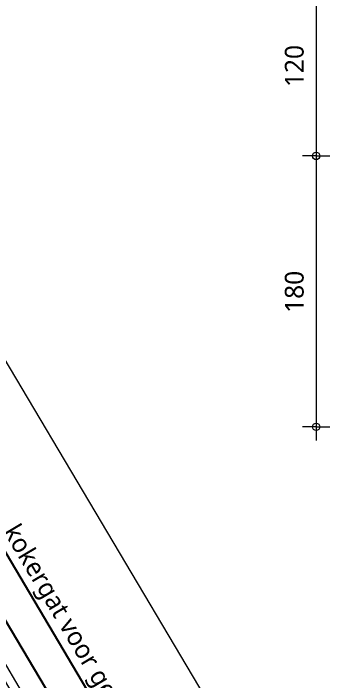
# Model space of a CAD drawing. Header units: millimetres. Extents: x -435 to 27166, y -19117 to 26500.
# Drawn here: x 3001.1 to 3211.4, y 13304.5 to 13747.7 of the extents above; entities that cross this region are included whole.
import ezdxf

# ---------------------------------------------------------------- set-up
doc = ezdxf.new("R2010")
doc.units = ezdxf.units.MM
for name, color, linetype, lineweight in [('A-ANNO-DIMS', 211, 'Continuous', 13), ('A-ANNO-DIMS-5', 211, 'Continuous', 13), ('A-DETL', 90, 'Continuous', 13), ('A-DETL-GENF', 92, 'Continuous', 18), ('G-ANNO-TEXT', 231, 'Continuous', 13)]:
    doc.layers.add(name, color=color, linetype=linetype, lineweight=lineweight)
doc.styles.add('Segoe UI_3', font='segoeui.ttf', dxfattribs={"height": 12.5})
doc.dimstyles.new('2_5_mm', dxfattribs={"dimscale": 304.8, "dimtxt": 13.092049, "dimasz": 0.016404, "dimexe": 0.029528, "dimexo": 0.0625, "dimgap": 0.014764, "dimtad": 1, "dimdec": 0, "dimzin": 0, "dimdsep": 46, "dimtxsty": 'Segoe UI_3', "dimblk1": 'DOTBLANK', "dimblk2": 'DOTBLANK', "dimsah": 1, "dimcen": 0.09, "dimdle": 0.029528, "dimazin": 0, "dimtfac": 1, "dimtdec": 4, "dimtix": 1, "dimtmove": 0, "dimatfit": 3, "dimfxl": 0.029528, "dimfxlon": 1, "dimtvp": 1, "dimtfill": 1, "dimtolj": 1, "dimtzin": 0, "dimarcsym": 2})

# ---------------------------------------------------------------- blocks, each defined once
blk = doc.blocks.new('31 driedubbel_glas - HR___-3132311-Details Appartement')
at = {"layer": 'A-DETL-GENF', "lineweight": 13}
for p, q in [((157.43, 38), (380, 38)), ((380, 38), (380, 30)), ((380, 30), (157.43, 30)), ((380, 30), (376, 30)), ((380, 21.5), (376, 30)), ((376, 21.5), (380, 30)), ((376, 30), (376, 21.5)), ((380, 21.5), (380, 30)), ((157.43, 21.5), (380, 21.5)), ((380, 21.5), (380, 0)), ((157.43, 16.5), (380, 16.5)), ((376, 6), (376, 16.5)), ((376, 16.5), (380, 6)), ((376, 6), (380, 16.5)), ((380, 6), (157.43, 6)), ((380, 0), (157.43, 0))]:
    blk.add_line(p, q, dxfattribs=at)
blk = doc.blocks.new('DIMBLOCK108-Details Appartement')
at = {"layer": 'A-ANNO-DIMS-5'}
for p, q in [((3202.44, 13782.06), (3202.44, 13653.06)), ((3202.44, 13773.06), (3193.44, 13773.06)), ((3202.44, 13773.06), (3211.44, 13773.06)), ((3202.44, 13653.06), (3193.44, 13653.06)), ((3202.44, 13653.06), (3211.44, 13653.06))]:
    blk.add_line(p, q, dxfattribs=at)
for centre in [(3202.44, 13773.06), (3202.44, 13653.06)]:
    blk.add_circle(centre, 2.5, dxfattribs=at)
at = {"layer": 'A-ANNO-DIMS-5', "color": 0, "insert": (3181.63, 13698.78), "char_height": 12.5, "width": 34.2774, "attachment_point": 1, "rotation": 90, "line_spacing_factor": 1.142579, "style": 'Segoe UI_3', "bg_fill": 3, "box_fill_scale": 1.25, "bg_fill_color": 9, "bg_fill_true_color": 13158600, "bg_fill_transparency": 0}
blk.add_mtext('120', dxfattribs=at)
blk = doc.blocks.new('_DotBlank')
at = {"color": 0, "linetype": 'ByBlock', "lineweight": -2}
blk.add_line((-0.5, 0), (-1, 0), dxfattribs=at)
blk.add_circle((0, 0), 0.5, dxfattribs=at)
blk = doc.blocks.new('DIMBLOCK109-Details Appartement')
at = {"layer": 'A-ANNO-DIMS-5'}
for p, q in [((3202.44, 13653.06), (3193.44, 13653.06)), ((3202.44, 13653.06), (3202.44, 13464.06)), ((3202.44, 13653.06), (3211.44, 13653.06)), ((3202.44, 13473.06), (3193.44, 13473.06)), ((3202.44, 13473.06), (3211.44, 13473.06))]:
    blk.add_line(p, q, dxfattribs=at)
for centre in [(3202.44, 13653.06), (3202.44, 13473.06)]:
    blk.add_circle(centre, 2.5, dxfattribs=at)
at = {"layer": 'A-ANNO-DIMS-5', "color": 0, "insert": (3181.63, 13548.78), "char_height": 12.5, "width": 34.2774, "attachment_point": 1, "rotation": 90, "line_spacing_factor": 1.142579, "style": 'Segoe UI_3', "bg_fill": 3, "box_fill_scale": 1.25, "bg_fill_color": 9, "bg_fill_true_color": 13158600, "bg_fill_transparency": 0}
blk.add_mtext('180', dxfattribs=at)

msp = doc.modelspace()

# ---------------------------------------------------------------- linework, layer by layer
at = {"layer": 'A-DETL'}
msp.add_line((2980.06, 13543.25), (3187.01, 13195.11), dxfattribs=at)
at = {"layer": 'A-DETL', "lineweight": 25}
for p, q in [((2982.4, 13412.19), (3124.88, 13172.5)), ((2995.51, 13345.21), (3104.92, 13160.63))]:
    msp.add_line(p, q, dxfattribs=at)

# ---------------------------------------------------------------- block references
at = {"layer": 'A-DETL-GENF', "lineweight": 13, "rotation": 120.7291313917918}
msp.add_blockref('31 driedubbel_glas - HR___-3132311-Details Appartement', (3172.66, 13017.76), dxfattribs=at)

# ---------------------------------------------------------------- texts
at = {"layer": 'G-ANNO-TEXT', "color": 7, "insert": (3004.86, 13410.04), "char_height": 12.5, "width": 209.2404, "attachment_point": 1, "rotation": 300.7291, "style": 'Segoe UI_3'}
msp.add_mtext('kokergat voor gewicht', dxfattribs=at)

# ---------------------------------------------------------------- dimensions: what is measured, and where the dimension line sits
at = {"layer": 'A-ANNO-DIMS'}
dim = msp.add_linear_dim(base=(3202.44, 13653.06), p1=(3193.44, 13773.06), p2=(3193.44, 13653.06), angle=90, dimstyle='2_5_mm', override={"dimpost": '<>', "dimfxl": 120.000017}, dxfattribs=at)
dim.commit()
dim.dimension.update_dxf_attribs({"geometry": 'DIMBLOCK108-Details Appartement', "text_midpoint": (3191.44, 13713.06)})

# ---------------------------------------------------------------- next in the draw order: dimensions: what is measured, and where the dimension line sits
dim = msp.add_linear_dim(base=(3202.44, 13473.06), p1=(3193.44, 13653.06), p2=(3193.44, 13473.06), angle=90, dimstyle='2_5_mm', override={"dimpost": '<>', "dimfxl": 180}, dxfattribs=at)
dim.commit()
dim.dimension.update_dxf_attribs({"geometry": 'DIMBLOCK109-Details Appartement', "text_midpoint": (3191.44, 13563.06)})

doc.saveas('drawing.dxf')
